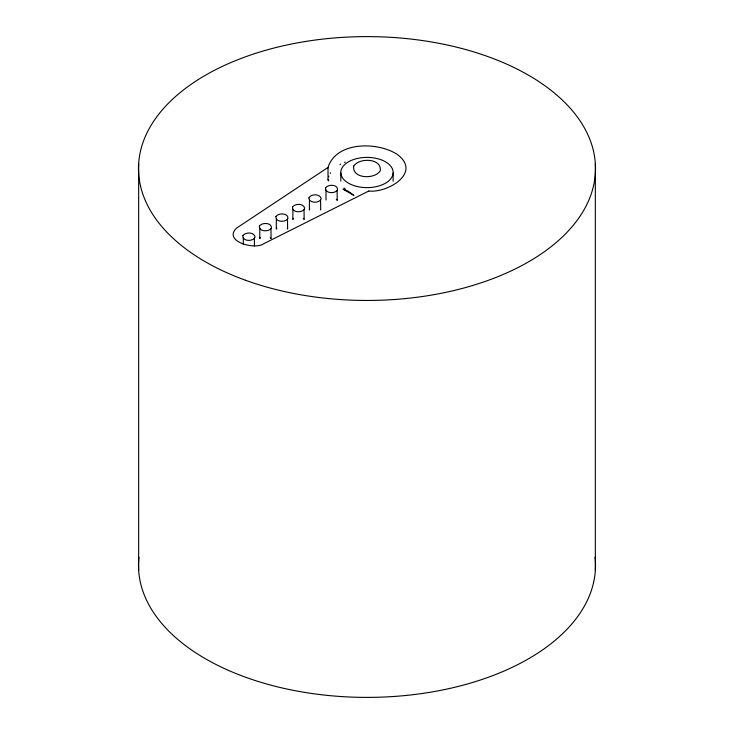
<?xml version="1.0" encoding="UTF-8"?>
<svg xmlns="http://www.w3.org/2000/svg" width="734" height="734" viewBox="0 0 734 734"><rect width="100%" height="100%" fill="white"/><g stroke="black" fill="none" stroke-linecap="round" stroke-linejoin="round"><path stroke-width="1.1" d="M328.639 176.857L328.814 176.132M326.015 200.043L325.988 190.051M330.181 173.463L330.493 172.774M260.442 237.495L259.781 238.642L259.836 228.237M293.517 218.402L292.857 219.549L292.912 209.144M276.755 228.21L276.314 229.1L276.369 218.695M309.821 209.117L309.39 209.997L309.445 199.593M339.925 164.664L340.521 164.168M344.613 162.434L345.264 162.003M368.844 190.978L263.579 243.807C254.817 250.202 222.879 241.321 236.495 228.164L328.043 167.416C336.236 141.001 378.515 141.616 397.736 154.755C421.867 173.325 386.983 193.18 368.899 191.033M343.971 188.133L345.338 189.188M336.31 199.226L337.236 200.428L337.099 190.436M303.234 218.319L304.16 219.53L304.023 209.529M270.158 237.412L271.085 238.623L270.956 228.632M320.529 209.493L320.703 209.979L320.565 199.987M287.214 228.302L287.627 229.072L287.489 219.081M328.052 179.591L328.786 180.922A1.11 0.642 60 0 1 327.997 179.555L328.052 167.453A1.11 0.642 60 0 0 327.997 167.737M595.338 163.599L595.338 570.401M393.14 172.985A26.167 15.111 0 0 1 353.192 185.353A26.167 15.111 0 0 1 354.614 159.195A26.167 15.111 0 0 1 393.14 172.985L393.14 181.17M340.824 172.985L340.824 181.17M254.414 238.174L254.414 245.954M243.303 237.788L243.303 244.459M138.662 163.599L138.662 570.401M595.054 557.253A228.494 131.918 0 0 1 367 697.392A228.494 131.918 0 0 1 138.946 557.253M242.899 235.623C242.027 241.532 253.524 241.936 255.083 236.917C254.019 231.907 245.587 231.999 242.899 235.623M259.432 226.072C258.588 231.806 268.818 232.118 271.351 228.219C272.204 222.494 261.974 222.173 259.432 226.072M275.975 216.53C275.057 222.237 285.398 222.585 287.893 218.668C288.801 212.961 278.461 212.612 275.975 216.53M292.508 206.979C291.637 212.888 303.133 213.3 304.702 208.273C303.647 203.281 295.187 203.346 292.508 206.979M308.904 197.896C309.06 203.41 319.593 203.575 321.235 198.721C320.143 193.675 311.078 193.629 308.904 197.896M325.584 187.886C324.786 193.574 334.933 193.959 337.502 190.033C338.31 184.335 328.144 183.959 325.584 187.886M353.687 166.104C351.898 178.802 374.56 179.637 380.267 170.884C382.065 158.195 359.403 157.351 353.687 166.104M348.476 191.381L343.017 189.143L353.926 195.437L348.476 191.381M245.431 280.232A228.494 131.918 0 0 0 595.338 173.463A228.494 131.918 0 0 0 260.231 51.894A228.494 131.918 0 0 0 245.431 280.232"/></g></svg>
